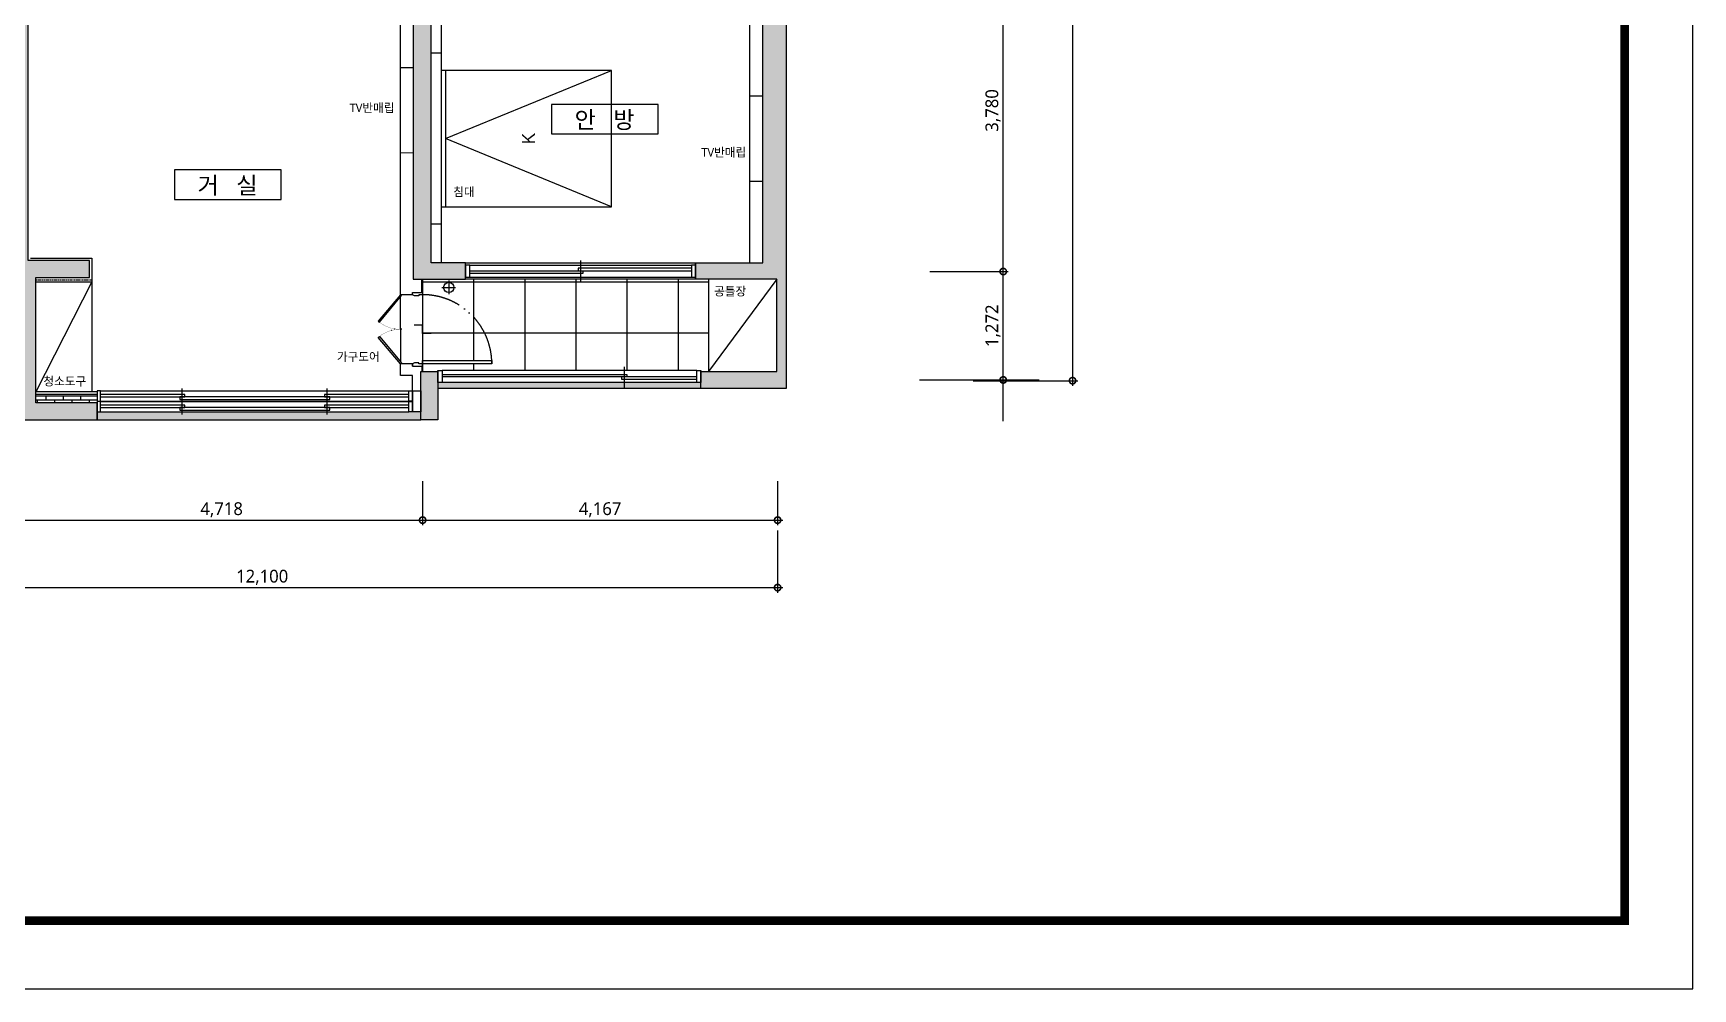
# Model space of a CAD drawing. Header units: millimetres. Extents: x 0 to 460316, y -63250 to 103204.
# Drawn here: x 99700 to 119180, y 19281 to 30493 of the extents above; entities that cross this region are included whole.
import ezdxf
from ezdxf.enums import TextEntityAlignment as Align

# ---------------------------------------------------------------- set-up
doc = ezdxf.new("R2010")
doc.units = ezdxf.units.MM
doc.header["$LTSCALE"] = 25
for name, pattern in [('ACAD_ISO05W100', [33, 24, -3, 0, -3, 0, -3]), ('DASHED', [0.75, 0.5, -0.25]), ('DOT', [0.25, 0, -0.25])]:
    doc.linetypes.add(name, pattern=pattern)
for name, color, linetype in [('2-con', 2, 'Continuous'), ('ac-door', 30, 'Continuous'), ('ac-furniture', 152, 'Continuous'), ('ac-insul', 5, 'BATTING'), ('ac-Ref', 8, 'Continuous'), ('ac-text', 7, 'Continuous'), ('ac-wall', 241, 'Continuous'), ('ac-wall-fin', 3, 'Continuous'), ('ac-window', 140, 'Continuous')]:
    doc.layers.add(name, color=color, linetype=linetype)
doc.styles.add('HY견고딕', font='H2GTRE.TTF')
doc.styles.add('맑은고딕', font='malgun.ttf')
doc.styles.add('이윤정', font='l_10646.ttf')
doc.linetypes.add('BATTING', pattern='A,0.00254,-2.54,[134,ltypeshp.shx,S=2.54,R=0,X=-2.54,Y=0],-5.08,[134,ltypeshp.shx,S=2.54,R=180,X=2.54,Y=0],-2.54', length=10.16254)
doc.dimstyles.new('건축클래스150', dxfattribs={"dimtxt": 150, "dimasz": 150, "dimexe": 60, "dimexo": 120, "dimgap": 30, "dimtad": 1, "dimtoh": 1, "dimdec": 0, "dimlunit": 6, "dimtxsty": '맑은고딕', "dimblk": 'DOTSMALL', "dimcen": 2.5, "dimdle": 60, "dimclrt": 7, "dimadec": 0, "dimazin": 0, "dimtfac": 1, "dimtdec": 0, "dimtmove": 2, "dimatfit": 3, "dimldrblk": 'DOTSMALL', "dimfxl": 1, "dimarcsym": 0})
pattern_1 = [(0, (5873.513, -29422.8014), (0, 6.985), [5.08, -1.905]), (90, (5873.513, -29422.8014), (-6.985, 4e-16), [5.08, -1.905])]

# ---------------------------------------------------------------- blocks, each defined once
blk = doc.blocks.new('*U367')
at = {"layer": 'ac-door'}
for p, q in [((-65, 120), (-65, 933)), ((-65, 933), (-25, 933)), ((-25, 933), (-25, 120)), ((-863, 120), (-838, 120)), ((-863, 0), (-863, 120)), ((-838, 120), (-838, 75)), ((-838, 75), (-823, 75)), ((-823, 25), (-838, 0)), ((-823, 75), (-823, 25)), ((-25, 120), (-65, 120)), ((-25, 75), (-40, 75)), ((-40, 75), (-40, 25)), ((-40, 25), (-25, 0)), ((0, 120), (-25, 120)), ((-25, 120), (-25, 75)), ((-25, 0), (0, 0)), ((0, 0), (0, 120)), ((-838, 0), (-863, 0))]:
    blk.add_line(p, q, dxfattribs=at)
at = {"layer": 'ac-Ref'}
blk.add_line((-838, 120), (-25, 120), dxfattribs=at)
at = {"layer": 'ac-Ref', "linetype": 'ACAD_ISO05W100'}
blk.add_arc((-25, 120), 813, 90, 180, dxfattribs=at)
blk = doc.blocks.new('룸 태그')
at = {"layer": 'ac-text'}
blk.add_lwpolyline([(27196, 82697), (28446, 82697), (28446, 83044), (27196, 83044)], close=True, dxfattribs=at)
at = {"layer": 'ac-text', "style": '맑은고딕'}
blk.add_attdef('룸태그', text='', height=170, dxfattribs=at).set_placement((27819, 82785), align=Align.CENTER)
blk = doc.blocks.new('_DotSmall')
at = {"color": 0, "linetype": 'ByBlock', "const_width": 0.5}
blk.add_lwpolyline([(-0.0625, 0, 1), (0.0625, 0, 1)], format="xyb", close=True, dxfattribs=at)
blk = doc.blocks.new('*D387')
at = {"layer": 'ac-Ref', "color": 0, "lineweight": -2}
for p, q in [((111900, 37253), (111900, 26356)), ((110732, 37193), (111960, 37193)), ((110732, 26416), (111960, 26416))]:
    blk.add_line(p, q, dxfattribs=at)
at = {"layer": 'Defpoints', "color": 0}
for p in [(110612, 37193), (110612, 26416), (111900, 26416)]:
    blk.add_point(p, dxfattribs=at)
at = {"layer": 'ac-Ref', "color": 0, "lineweight": -2, "xscale": 150, "yscale": 150, "zscale": 150}
for p, rotation in [((111900, 37193), 90), ((111900, 26416), 270)]:
    blk.add_blockref('_DotSmall', p, dxfattribs=dict(at, rotation=rotation))
at = {"layer": 'ac-Ref', "color": 7, "insert": (111779, 31805), "char_height": 150, "attachment_point": 5, "rotation": 90, "style": '맑은고딕'}
blk.add_mtext('10,777', dxfattribs=at)
blk = doc.blocks.new('*D388')
at = {"layer": 'ac-Ref', "color": 0, "lineweight": -2}
for p, q in [((110223, 27697), (111146, 27697)), ((111086, 26365), (111086, 27757)), ((110232, 26425), (111146, 26425))]:
    blk.add_line(p, q, dxfattribs=at)
at = {"layer": 'Defpoints', "color": 0}
for p in [(110103, 27697), (111086, 27697), (110112, 26425)]:
    blk.add_point(p, dxfattribs=at)
at = {"layer": 'ac-Ref', "color": 0, "lineweight": -2, "xscale": 150, "yscale": 150, "zscale": 150}
for p, rotation in [((111086, 27697), 90), ((111086, 26425), 270)]:
    blk.add_blockref('_DotSmall', p, dxfattribs=dict(at, rotation=rotation))
at = {"layer": 'ac-Ref', "color": 7, "insert": (110966, 27061), "char_height": 150, "attachment_point": 5, "rotation": 90, "style": '맑은고딕'}
blk.add_mtext('1,272', dxfattribs=at)
blk = doc.blocks.new('*D389')
at = {"layer": 'ac-Ref', "color": 0, "lineweight": -2}
for p, q in [((110223, 31477), (111146, 31477)), ((111086, 27637), (111086, 31537)), ((110223, 27697), (111146, 27697))]:
    blk.add_line(p, q, dxfattribs=at)
at = {"layer": 'Defpoints', "color": 0}
for p in [(110103, 31477), (111086, 31477), (110103, 27697)]:
    blk.add_point(p, dxfattribs=at)
at = {"layer": 'ac-Ref', "color": 0, "lineweight": -2, "xscale": 150, "yscale": 150, "zscale": 150}
for p, rotation in [((111086, 31477), 90), ((111086, 27697), 270)]:
    blk.add_blockref('_DotSmall', p, dxfattribs=dict(at, rotation=rotation))
at = {"layer": 'ac-Ref', "color": 7, "insert": (110966, 29587), "char_height": 150, "attachment_point": 5, "rotation": 90, "style": '맑은고딕'}
blk.add_mtext('3,780', dxfattribs=at)
blk = doc.blocks.new('*D394')
at = {"layer": 'ac-Ref', "color": 0, "lineweight": -2}
for p, q in [((99553, 25236), (99553, 24720)), ((104271, 25236), (104271, 24720)), ((99493, 24780), (104331, 24780))]:
    blk.add_line(p, q, dxfattribs=at)
at = {"layer": 'Defpoints', "color": 0}
for p in [(99553, 25356), (104271, 25356), (104271, 24780)]:
    blk.add_point(p, dxfattribs=at)
at = {"layer": 'ac-Ref', "color": 0, "lineweight": -2, "xscale": 150, "yscale": 150, "zscale": 150, "rotation": 180}
blk.add_blockref('_DotSmall', (99553, 24780), dxfattribs=at)
at = {"layer": 'ac-Ref', "color": 0, "lineweight": -2, "xscale": 150, "yscale": 150, "zscale": 150}
blk.add_blockref('_DotSmall', (104271, 24780), dxfattribs=at)
at = {"layer": 'ac-Ref', "color": 7, "insert": (101912, 24901), "char_height": 150, "attachment_point": 5, "style": '맑은고딕'}
blk.add_mtext('4,718', dxfattribs=at)
blk = doc.blocks.new('*D395')
at = {"layer": 'ac-Ref', "color": 0, "lineweight": -2}
for p, q in [((104271, 25236), (104271, 24720)), ((108438, 25236), (108438, 24720)), ((104211, 24780), (108498, 24780))]:
    blk.add_line(p, q, dxfattribs=at)
at = {"layer": 'Defpoints', "color": 0}
for p in [(104271, 25356), (108438, 25356), (108438, 24780)]:
    blk.add_point(p, dxfattribs=at)
at = {"layer": 'ac-Ref', "color": 0, "lineweight": -2, "xscale": 150, "yscale": 150, "zscale": 150, "rotation": 180}
blk.add_blockref('_DotSmall', (104271, 24780), dxfattribs=at)
at = {"layer": 'ac-Ref', "color": 0, "lineweight": -2, "xscale": 150, "yscale": 150, "zscale": 150}
blk.add_blockref('_DotSmall', (108438, 24780), dxfattribs=at)
at = {"layer": 'ac-Ref', "color": 7, "insert": (106354, 24901), "char_height": 150, "attachment_point": 5, "style": '맑은고딕'}
blk.add_mtext('4,167', dxfattribs=at)
blk = doc.blocks.new('*D400')
at = {"layer": 'ac-Ref', "color": 0, "lineweight": -2}
for p, q in [((96338, 24660), (96338, 23928)), ((108438, 24660), (108438, 23928)), ((96278, 23988), (108498, 23988))]:
    blk.add_line(p, q, dxfattribs=at)
at = {"layer": 'Defpoints', "color": 0}
for p in [(96338, 24780), (108438, 24780), (108438, 23988)]:
    blk.add_point(p, dxfattribs=at)
at = {"layer": 'ac-Ref', "color": 0, "lineweight": -2, "xscale": 150, "yscale": 150, "zscale": 150, "rotation": 180}
blk.add_blockref('_DotSmall', (96338, 23988), dxfattribs=at)
at = {"layer": 'ac-Ref', "color": 0, "lineweight": -2, "xscale": 150, "yscale": 150, "zscale": 150}
blk.add_blockref('_DotSmall', (108438, 23988), dxfattribs=at)
at = {"layer": 'ac-Ref', "color": 7, "insert": (102388, 24109), "char_height": 150, "attachment_point": 5, "style": '맑은고딕'}
blk.add_mtext('12,100', dxfattribs=at)

msp = doc.modelspace()

# ---------------------------------------------------------------- hatches: boundary and pattern name
h = msp.add_hatch()
h.set_pattern_fill('_USER', scale=600, double=1, pattern_type=0)
h.set_pattern_definition([(0, (5873.5, -29422.8), (0, 600), []), (90, (5873.5, -29422.8), (-600, 4e-14), [])])
h.paths.add_polyline_path([(105047.59, 36747.46), (102792.59, 36747.46), (102792.59, 35340.46), (102812.59, 35340.46), (102812.59, 35330.46), (102837.59, 35330.46), (102837.59, 36180.46), (102877.59, 36180.46), (102877.59, 36179.51, -0.40049131), (103687.59, 35330.46), (103687.59, 35330.46), (103712.59, 35330.46), (103712.59, 35340.63), (104179.59, 35340.63), (104179.59, 36047.46), (104704.59, 36047.46), (105047.59, 36047.46)])
h.paths.add_polyline_path([(106772.59, 37102.46), (105047.59, 37102.46), (105047.59, 36747.46), (105047.59, 36047.46), (105904.59, 36047.46), (106772.59, 36047.46)])
h.paths.add_polyline_path([(107702.59, 36312.46), (108337.59, 36312.46), (108337.59, 37102.46), (107562.59, 37102.46), (106772.59, 37102.46), (106772.59, 36047.46), (106772.59, 35276.34), (107037.59, 35276.34), (107617.59, 35276.34), (107702.59, 35276.34)])
h.paths.add_polyline_path([(107628.59, 27605.46), (107475.59, 27605.46), (104775.59, 27605.46), (104260.59, 27605.46), (104260.59, 27450.46), (104270.59, 27450.46), (104270.59, 27425.46, -0.39987179), (105082.73, 26652.33), (105083.71, 26652.33), (105083.71, 26612.33), (104270.59, 26612.33), (104270.59, 26587.33), (104260.59, 26587.33), (104260.59, 26525.46), (104450.59, 26525.46), (104450.59, 26535.46), (104500.59, 26535.46), (107488.59, 26535.46), (107538.59, 26535.46), (107538.59, 26525.46), (107628.59, 26525.46)])
h.paths.add_polyline_path([(104637.59, 27510.46, -1), (104517.59, 27510.46, -1)], flags=16)
h.paths.add_polyline_path([(104270.59, 27425.46), (104270.59, 26652.33), (105082.73, 26652.33, 0.39987179)], flags=17)
h.paths.add_polyline_path([(99632.59, 34052.47), (99607.59, 34052.47), (98717.59, 34052.47), (98692.59, 34052.47), (98692.59, 34042.46), (98622.66, 34042.46), (98622.66, 32953.04), (99632.59, 32953.04)])
at = {"layer": 'ac-Ref'}
h = msp.add_hatch(color=256, dxfattribs=at)
h.dxf.hatch_style = 1
h.paths.add_polyline_path([(99902.59, 36035.76), (99357.59, 36035.76), (99357.59, 37045.76), (99922.59, 37045.76), (99922.59, 37245.76), (99157.59, 37245.76), (99157.59, 35835.76), (99632.59, 35835.76), (99632.59, 32662.46), (99902.59, 32662.46)])
h.paths.add_polyline_path([(102792.59, 35202.46), (102792.59, 37447.46), (102562.59, 37447.46), (102562.59, 37045.76), (102602.59, 37045.76), (102602.59, 32870.76), (100832.59, 32870.76), (100832.59, 32662.46), (102792.59, 32662.46)])
h.paths.add_polyline_path([(106770.59, 35075.46), (107037.59, 35075.46), (107037.59, 35276.34), (106772.59, 35276.34), (106772.59, 36047.46), (105904.59, 36047.46), (105904.59, 35847.46), (106594.59, 35847.46), (106594.59, 32872.46), (105782.59, 32872.46), (105782.59, 32737.46), (106777.59, 32737.46), (106777.59, 32937.46), (106770.59, 32937.46)])
h.paths.add_polyline_path([(108537.59, 37302.46), (107562.59, 37302.46), (107562.59, 37102.46), (108337.59, 37102.46), (108337.59, 36312.46), (107702.59, 36312.46), (107702.59, 35276.34), (107617.59, 35276.34), (107617.59, 35075.46), (108252.59, 35075.46), (108252.59, 32937.46), (108252.59, 32737.46), (108262.59, 32737.46), (108262.59, 27797.46), (107475.59, 27797.46), (107475.59, 27605.46), (108428.59, 27605.46), (108428.59, 26525.46), (107538.59, 26525.46), (107538.59, 26325.46), (108537.59, 26325.46)])
h.paths.add_polyline_path([(104704.59, 36047.46), (104179.59, 36047.46), (104179.59, 35202.46), (104454.59, 35202.46), (104454.59, 35847.46), (104704.59, 35847.46)])
h.paths.add_polyline_path([(106447.59, 31577.46), (105397.59, 31577.46), (105397.59, 31377.46), (106447.59, 31377.46)])
h.paths.add_polyline_path([(104370.59, 31577.46), (104160.59, 31577.46), (104160.59, 27605.46), (104775.59, 27605.46), (104775.59, 27797.46), (104370.59, 27797.46)])
h.paths.add_polyline_path([(104450.59, 26525.46), (104250.59, 26525.46), (104250.59, 25955.46), (104450.59, 25955.46)])
h.paths.add_polyline_path([(99730.59, 27625.46), (100360.59, 27625.46), (100360.59, 27825.46), (99642.59, 27825.46), (99642.59, 31280.46), (99452.59, 31280.46), (99452.59, 26340.46), (99437.59, 26340.46), (99437.59, 26140.46), (99530.59, 26140.46), (99530.59, 25955.46), (100450.59, 25955.46), (100450.59, 26155.46), (99730.59, 26155.46)])
h.paths.add_polyline_path([(96437.59, 31080.46), (98522.59, 31080.46), (98522.59, 31280.46), (96472.59, 31280.46), (96472.59, 33445.46), (98072.59, 33445.46), (98072.59, 32045.46), (98272.59, 32045.46), (98272.59, 34042.46), (98692.59, 34042.46), (98692.59, 34242.46), (98072.59, 34242.46), (98072.59, 33615.46), (96237.59, 33615.46), (96237.59, 26140.46), (96857.59, 26140.46), (96857.59, 26340.46), (96437.59, 26340.46)])
h = msp.add_hatch(color=256, dxfattribs=at)
h.dxf.hatch_style = 1
h.paths.add_polyline_path([(108537.59, 37302.46), (107562.59, 37302.46), (107562.59, 37102.46), (108337.59, 37102.46), (108337.59, 36312.46), (107702.59, 36312.46), (107702.59, 35276.34), (107617.59, 35276.34), (107617.59, 35075.46), (108252.59, 35075.46), (108252.59, 32937.46), (107562.59, 32937.46), (107562.59, 32737.46), (108262.59, 32737.46), (108262.59, 27797.46), (107475.59, 27797.46), (107475.59, 27605.46), (108428.59, 27605.46), (108428.59, 26525.46), (107538.59, 26525.46), (107538.59, 26325.46), (108537.59, 26325.46)])
h = msp.add_hatch(dxfattribs=at)
h.set_pattern_fill('ANGLE', color=256)
h.set_pattern_definition(pattern_1)
h.paths.add_polyline_path([(107538.59, 26395.46), (107488.59, 26395.46), (104500.59, 26395.46), (104450.59, 26395.46), (104450.59, 26325.46), (107538.59, 26325.46)])
h = msp.add_hatch(dxfattribs=at)
h.set_pattern_fill('AR-BRSTD', color=256)
h.set_pattern_definition([(0, (5873.51, -29422.8), (0, 67.7418), []), (90, (5873.51, -29422.8), (-101.6, 67.7418), [67.7418, -67.7418])])
h.paths.add_polyline_path([(100450.59, 26235.46), (99730.59, 26235.46), (99730.59, 26155.46), (100450.59, 26155.46), (100450.59, 26170.46), (100490.59, 26170.46), (101450.59, 26170.46), (101450.59, 26175.46), (100490.59, 26175.46), (100450.59, 26175.46)])
h = msp.add_hatch(dxfattribs=at)
h.set_pattern_fill('ANGLE', color=256)
h.set_pattern_definition(pattern_1)
h.paths.add_polyline_path([(100490.59, 26050.46), (100450.59, 26050.46), (100450.59, 25955.46), (104250.59, 25955.46), (104250.59, 26050.46), (104150.59, 26050.46), (104110.59, 26050.46)])

# ---------------------------------------------------------------- linework, layer by layer
for p, q in [((104497.59, 27510.46), (104657.59, 27510.46)), ((104577.59, 27590.46), (104577.59, 27430.46))]:
    msp.add_line(p, q)
msp.add_lwpolyline([(104370.59, 26968.89), (104270.59, 26968.89), (104270.59, 27068.89), (104170.59, 27068.89)])
msp.add_circle((104577.59, 27510.46), 60)
at = {"layer": '2-con'}
for p, q in [((107538.59, 26325.46), (104450.59, 26325.46)), ((100450.59, 26155.46), (100450.59, 25955.46)), ((104250.59, 25955.46), (104250.59, 26155.46)), ((100450.59, 25955.46), (104250.59, 25955.46))]:
    msp.add_line(p, q, dxfattribs=at)
for points in [[(107562.59, 37102.46), (107562.59, 37302.46), (108537.59, 37302.46), (108537.59, 26325.46), (107538.59, 26325.46), (107538.59, 26525.46), (108428.59, 26525.46), (108428.59, 27605.46), (107475.59, 27605.46), (107475.59, 27797.46), (108262.59, 27797.46), (108262.59, 32737.46), (107562.59, 32737.46), (107562.59, 32937.46), (108252.59, 32937.46), (108252.59, 35075.46), (107617.59, 35075.46), (107617.59, 35276.34), (107702.59, 35276.34), (107702.59, 36312.46), (108337.59, 36312.46), (108337.59, 37102.46)], [(104775.59, 27797.46), (107475.59, 27797.46), (107475.59, 27605.46), (104775.59, 27605.46)], [(104250.59, 26525.46), (104450.59, 26525.46), (104450.59, 25955.46), (104250.59, 25955.46)]]:
    msp.add_lwpolyline(points, close=True, dxfattribs=at)
for points in [[(104160.59, 31577.46), (104160.59, 27605.46), (104775.59, 27605.46), (104775.59, 27797.46), (104370.59, 27797.46), (104370.59, 31577.46), (104160.59, 31577.46)], [(99452.59, 31280.46), (99452.59, 26340.46), (99437.59, 26340.46), (99437.59, 26140.46), (99530.59, 26140.46), (99530.59, 25955.46), (100450.59, 25955.46), (100450.59, 26155.46), (99730.59, 26155.46), (99730.59, 27625.46), (100360.59, 27625.46), (100360.59, 27825.46), (99642.59, 27825.46), (99642.59, 31280.46), (99452.59, 31280.46)]]:
    msp.add_lwpolyline(points, dxfattribs=at)
at = {"layer": 'ac-door'}
for points in [[(103749.25, 27114.01), (103763.04, 27102.44), (104024.38, 27413.89), (104010.59, 27425.46)], [(103749.25, 26923.78), (103763.04, 26935.35), (104024.38, 26623.9), (104010.59, 26612.33)]]:
    msp.add_lwpolyline(points, close=True, dxfattribs=at)
at = {"layer": 'ac-furniture'}
for p, q in [((106488.43, 30057.46), (104488.43, 30057.46)), ((104488.43, 30057.46), (104488.43, 28457.46)), ((104538.43, 30057.46), (104538.43, 28457.46)), ((106488.43, 28457.46), (106488.43, 30057.46)), ((104488.43, 28457.46), (106488.43, 28457.46)), ((100387.59, 27575.46), (100387.59, 26285.46)), ((107628.59, 27605.46), (107628.59, 26525.46))]:
    msp.add_line(p, q, dxfattribs=at)
at = {"layer": 'ac-insul', "linetype": 'BATTING', "ltscale": 0.05}
msp.add_line((100450.59, 26253.6), (99730.59, 26253.6), dxfattribs=at)
at = {"layer": 'ac-Ref'}
for p, q in [((111086.44, 25939.47), (111086.44, 37579.82)), ((104538.43, 29257.46), (106488.43, 30057.46)), ((106488.43, 28457.46), (104538.43, 29257.46)), ((100387.59, 27575.46), (99730.59, 26285.46)), ((108428.59, 27605.46), (107628.59, 26525.46)), ((104010.59, 27018.89), (104010.59, 27397.45)), ((104010.59, 27018.89), (104010.59, 26640.34)), ((104028.59, 27018.89), (104010.59, 27018.89)), ((110102.56, 26425.46), (111506.67, 26425.46)), ((100450.59, 26235.46), (99730.59, 26235.46))]:
    msp.add_line(p, q, dxfattribs=at)
msp.add_lwpolyline([(85580.25, 19280.99), (119180.25, 19280.99), (119180.25, 43040.99), (85580.25, 43040.99)], close=True, dxfattribs=at)
at = {"layer": 'ac-Ref', "const_width": 100}
msp.add_lwpolyline([(86380.25, 20080.99), (118380.25, 20080.99), (118380.25, 42240.99), (86380.25, 42240.99)], close=True, dxfattribs=at)
at = {"layer": 'ac-Ref', "linetype": 'DOT'}
for centre, start, end in [((104010.59, 27425.46), 230, 270), ((104010.59, 26612.33), 90, 130)]:
    msp.add_arc(centre, 406.56, start, end, dxfattribs=at)
at = {"layer": 'ac-wall', "linetype": 'DASHED'}
msp.add_line((99730.59, 27598.05), (100387.59, 27598.05), dxfattribs=at)
at = {"layer": 'ac-wall-fin'}
for p, q in [((104010.59, 27425.46), (104010.59, 31612.46)), ((104488.43, 31377.46), (104488.43, 27797.46)), ((108112.59, 27797.46), (108112.59, 31359.46)), ((104488.43, 30257.46), (104370.59, 30257.46)), ((104010.59, 30091.62), (104161.14, 30091.46)), ((108112.59, 29757.46), (108262.59, 29757.46)), ((104010.59, 29091.62), (104160.04, 29091.46)), ((108112.59, 28757.46), (108262.59, 28757.46)), ((104370.59, 28257.46), (104488.43, 28257.46)), ((99669.59, 27852.46), (100387.59, 27852.46)), ((100387.59, 27852.46), (100387.59, 27575.46)), ((99730.59, 27575.46), (100387.59, 27575.46)), ((104260.59, 27450.46), (104260.59, 27605.46)), ((104150.59, 27425.46), (104010.59, 27425.46)), ((104010.59, 26475.46), (104010.59, 26612.33)), ((104150.59, 26612.33), (104010.59, 26612.33)), ((104150.59, 26587.33), (104150.59, 26612.33)), ((104260.59, 26587.33), (104260.59, 26525.46)), ((104150.59, 26475.46), (104010.59, 26475.46)), ((104150.59, 26295.46), (104150.59, 26475.46)), ((100450.59, 26285.46), (99730.59, 26285.46))]:
    msp.add_line(p, q, dxfattribs=at)
at = {"layer": 'ac-window'}
for p, q in [((104825.59, 27771.46), (107425.59, 27771.46)), ((104825.59, 27706.46), (106095.59, 27706.46)), ((106125.59, 27826.46), (106125.59, 27576.46)), ((104825.59, 27631.46), (107425.59, 27631.46)), ((107488.59, 26535.46), (104500.59, 26535.46)), ((106638.59, 26580.46), (106638.59, 26330.46)), ((101450.59, 26145.46), (101450.59, 26325.46)), ((103150.59, 26145.46), (103150.59, 26325.46)), ((107488.59, 26395.46), (104500.59, 26395.46)), ((107488.59, 26460.46), (106668.59, 26460.46)), ((100490.59, 26295.46), (104110.59, 26295.46)), ((100490.59, 26175.46), (104110.59, 26175.46)), ((100490.59, 26170.46), (104110.59, 26170.46)), ((101450.59, 26020.46), (101450.59, 26200.46)), ((103150.59, 26020.46), (103150.59, 26200.46)), ((100490.59, 26050.46), (104110.59, 26050.46))]:
    msp.add_line(p, q, dxfattribs=at)
for points in [[(104825.59, 27631.46), (104825.59, 27771.46), (104775.59, 27771.46), (104775.59, 27631.46)], [(107425.59, 27631.46), (107475.59, 27631.46), (107475.59, 27771.46), (107425.59, 27771.46)], [(104500.59, 26395.46), (104450.59, 26395.46), (104450.59, 26535.46), (104500.59, 26535.46)], [(107488.59, 26395.46), (107488.59, 26535.46), (107538.59, 26535.46), (107538.59, 26395.46)], [(100450.59, 26175.46), (100490.59, 26175.46), (100490.59, 26295.46), (100450.59, 26295.46)], [(100450.59, 26050.46), (100490.59, 26050.46), (100490.59, 26170.46), (100450.59, 26170.46)], [(101420.59, 26225.46), (101420.59, 26195.46), (103180.59, 26195.46), (103180.59, 26225.46)], [(104150.59, 26175.46), (104110.59, 26175.46), (104110.59, 26295.46), (104150.59, 26295.46)], [(104150.59, 26050.46), (104110.59, 26050.46), (104110.59, 26170.46), (104150.59, 26170.46)], [(104250.59, 26050.46), (104150.59, 26050.46), (104150.59, 26295.46), (104250.59, 26295.46)], [(101420.59, 26100.46), (101420.59, 26070.46), (103180.59, 26070.46), (103180.59, 26100.46)]]:
    msp.add_lwpolyline(points, close=True, dxfattribs=at)
for points in [[(104825.59, 27676.46), (106155.59, 27676.46), (106155.59, 27706.46)], [(107425.59, 27736.46), (106095.59, 27736.46), (106095.59, 27706.46), (107425.59, 27706.46)], [(104500.59, 26490.46), (106668.59, 26490.46), (106668.59, 26460.46), (104500.59, 26460.46)], [(107488.59, 26430.46), (106608.59, 26430.46), (106608.59, 26460.46)], [(100490.59, 26225.46), (101480.59, 26225.46), (101480.59, 26255.46), (100490.59, 26255.46)], [(100490.59, 26100.46), (101480.59, 26100.46), (101480.59, 26130.46), (100490.59, 26130.46)], [(104110.59, 26255.46), (103120.59, 26255.46), (103120.59, 26225.46), (104110.59, 26225.46)], [(104110.59, 26130.46), (103120.59, 26130.46), (103120.59, 26100.46), (104110.59, 26100.46)]]:
    msp.add_lwpolyline(points, dxfattribs=at)

# ---------------------------------------------------------------- block references
at = {"layer": 'ac-door', "rotation": 270}
msp.add_blockref('*U367', (104150.59, 26587.33), dxfattribs=at)
at = {"layer": 'ac-text'}
ref = msp.add_blockref('룸 태그', (78588.36, -53386.33), dxfattribs=at)
ref.add_attrib('룸태그', '안   방', dxfattribs={"height": 200, "style": '맑은고딕'}).set_placement((106407.09, 29376.67), align=Align.CENTER)
ref = msp.add_blockref('룸 태그', (74162.83, -54154.62), dxfattribs=at)
ref.add_attrib('룸태그', '거   실', dxfattribs={"height": 200, "style": '맑은고딕'}).set_placement((101981.56, 28608.38), align=Align.CENTER)

# ---------------------------------------------------------------- texts
at = {"layer": 'ac-text', "style": '이윤정'}
for s, p in [('TV반매립', (103413.89, 29567.11)), ('TV반매립', (107541.86, 29044.5)), ('침대', (104630, 28581.46)), ('공틀장', (107692.7, 27414.84)), ('가구도어', (103265.54, 26646.61)), ('청소도구', (99819.53, 26358.98))]:
    msp.add_text(s, height=100, dxfattribs=at).set_placement(p)
at = {"layer": 'ac-text', "insert": (105513.43, 29257.46), "char_height": 150, "width": 1600, "attachment_point": 5, "rotation": 90, "style": 'HY견고딕'}
msp.add_mtext('K', dxfattribs=at)

# ---------------------------------------------------------------- dimensions: what is measured, and where the dimension line sits
at = {"layer": 'ac-Ref'}
for base, p1, p2, picture, middle in [((111899.93, 26416.08), (110611.81, 37193.08), (110611.81, 26416.08), '*D387', (111779.44, 31804.58)), ((111086.44, 31477.46), (110102.56, 27697.46), (110102.56, 31477.46), '*D389', (110966.36, 29587.46)), ((111086.44, 27697.46), (110112.13, 26425.46), (110102.56, 27697.46), '*D388', (110965.95, 27061.46))]:
    dim = msp.add_linear_dim(base=base, p1=p1, p2=p2, angle=90, dimstyle='건축클래스150', dxfattribs=at)
    dim.commit()
    dim.dimension.update_dxf_attribs({"geometry": picture, "text_midpoint": middle})
for base, p1, p2, picture, middle in [((104270.59, 24780.05), (99552.59, 25355.82), (104270.59, 25355.82), '*D394', (101911.59, 24900.54)), ((108437.59, 24780.05), (104270.59, 25355.82), (108437.59, 25355.82), '*D395', (106354.09, 24900.54)), ((108437.59, 23988.11), (96337.59, 24780.05), (108437.59, 24780.05), '*D400', (102387.59, 24108.6))]:
    dim = msp.add_linear_dim(base=base, p1=p1, p2=p2, dimstyle='건축클래스150', dxfattribs=at)
    dim.commit()
    dim.dimension.update_dxf_attribs({"geometry": picture, "text_midpoint": middle})

doc.saveas('drawing.dxf')
